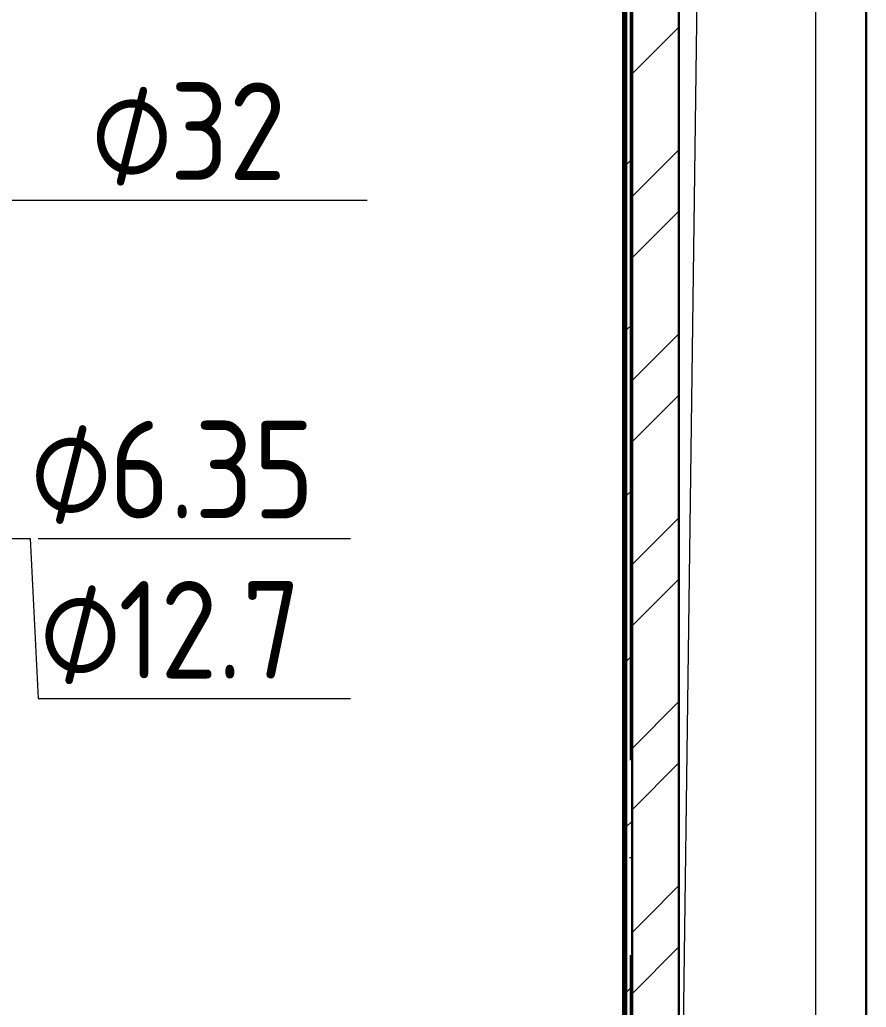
# Model space of a CAD drawing. Header units: millimetres. Extents: x -88595 to 880822, y -1054509 to -148035.
# Drawn here: x 425499 to 427668, y -273136 to -270606 of the extents above; entities that cross this region are included whole.
import ezdxf

# ---------------------------------------------------------------- set-up
doc = ezdxf.new("R2010")
doc.units = ezdxf.units.MM
doc.linetypes.add('ADSK_Линия сетки', pattern=[25, 20, -2.5, 0, -2.5])
for name, color, linetype, lineweight in [('Марки', 7, 'Continuous', 20), ('Оборудование', 7, 'Continuous', 18), ('Ограждение', 7, 'Continuous', 9), ('Оси', 7, 'Continuous', 9), ('Перекрытие', 7, 'Continuous', 18), ('Стены внутренние', 7, 'Continuous', 18), ('Стены наружные', 7, 'Continuous', 18)]:
    doc.layers.add(name, color=color, linetype=linetype, lineweight=lineweight)
doc.styles.add('$1$GOST Common_9', font='GOST_Common.ttf', dxfattribs={"width": 0.9, "height": 250})
doc.styles.add('$5$GOST Common', font='GOST_Common.ttf', dxfattribs={"width": 0.9, "height": 250})

# ---------------------------------------------------------------- blocks, each defined once
blk = doc.blocks.new('$0$ADSK_M_Трубы - Диаметр_8-160846-В_Координация_3 этаж ОВ3')
at = {"layer": 'Марки'}
blk.add_line((0, 0), (8, 0), dxfattribs=at)
blk = doc.blocks.new('3 этаж')
at = {"lineweight": 18}
for p, q in [((439418.9, 658038.9), (439418.9, 652368.9)), ((439068.9, 652368.9), (439143.3, 657971.6))]:
    blk.add_line(p, q, dxfattribs=at)
at = {"layer": 'Ограждение'}
blk.add_line((438923.9, 658173.9), (438923.9, 652393.9), dxfattribs=at)
at = {"layer": 'Оси', "linetype": 'ADSK_Линия сетки', "ltscale": 100}
blk.add_line((438943.9, 695924.5), (438943.9, 631217.7), dxfattribs=at)
at = {"layer": 'Перекрытие', "color": 49, "true_color": 0x464646}
blk.add_line((439418.9, 658038.9), (439418.9, 652368.9), dxfattribs=at)
at = {"layer": 'Стены внутренние', "lineweight": 30}
blk.add_line((439548.9, 658038.9), (439548.9, 652368.9), dxfattribs=at)
at = {"layer": 'Стены наружные', "lineweight": 30}
for p, q in [((438928.9, 658178.9), (438928.9, 652388.9)), ((438933.9, 658173.9), (438933.9, 652383.9)), ((438948.9, 658158.9), (438948.9, 652368.9)), ((439068.9, 652368.9), (439068.9, 658038.9))]:
    blk.add_line(p, q, dxfattribs=at)
at = {"layer": 'Стены наружные', "linetype": 'Continuous', "lineweight": 9}
for p, q in [((438928.9, 655797.1), (438933.9, 655802.1)), ((438948.9, 655681.3), (439068.9, 655801.3)), ((438928.9, 655726.4), (438933.9, 655731.4)), ((438928.9, 655655.7), (438933.9, 655660.7)), ((438928.9, 655584.9), (438933.9, 655589.9)), ((438928.9, 655514.2), (438933.9, 655519.2)), ((438948.9, 655367), (439068.9, 655487)), ((438933.9, 655448.5), (438948.9, 655463.5)), ((438928.9, 655443.5), (438933.9, 655448.5)), ((438928.9, 655372.8), (438933.9, 655377.8)), ((438928.9, 655302.1), (438933.9, 655307.1)), ((438948.9, 655209.8), (439068.9, 655329.8)), ((438928.9, 655231.4), (438933.9, 655236.4)), ((438928.9, 655160.7), (438933.9, 655165.7)), ((438928.9, 655090), (438933.9, 655095)), ((438933.9, 655024.3), (438948.9, 655039.3)), ((438928.9, 655019.3), (438933.9, 655024.3)), ((438992.2, 654938.9), (439068.9, 655015.5)), ((438928.9, 654948.5), (438933.9, 654953.5)), ((438948.9, 654895.5), (438992.2, 654938.9)), ((438928.9, 654877.8), (438933.9, 654882.8)), ((438948.9, 654738.4), (439068.9, 654858.4)), ((438928.9, 654807.1), (438933.9, 654812.1)), ((438928.9, 654736.4), (438933.9, 654741.4)), ((438928.9, 654665.7), (438933.9, 654670.7)), ((438928.9, 654595), (438933.9, 654600)), ((438933.9, 654600), (438948.9, 654615)), ((438928.9, 654524.3), (438933.9, 654529.3)), ((438948.9, 654424.1), (439068.9, 654544.1)), ((438928.9, 654453.6), (438933.9, 654458.6)), ((438928.9, 654382.9), (438933.9, 654387.9)), ((438948.9, 654266.9), (439068.9, 654386.9)), ((438928.9, 654312.2), (438933.9, 654317.2)), ((438928.9, 654241.4), (438933.9, 654246.4)), ((438928.9, 654170.7), (438933.9, 654175.7)), ((438933.9, 654175.7), (438948.9, 654190.7)), ((438928.9, 654100), (438933.9, 654105)), ((438948.9, 653952.6), (439068.9, 654072.6)), ((438928.9, 654029.3), (438933.9, 654034.3)), ((438928.9, 653958.6), (438933.9, 653963.6)), ((438948.9, 653795.5), (439068.9, 653915.5)), ((438928.9, 653887.9), (438933.9, 653892.9)), ((438928.9, 653817.2), (438933.9, 653822.2)), ((438933.9, 653751.5), (438948.9, 653766.5)), ((438928.9, 653746.5), (438933.9, 653751.5)), ((438928.9, 653675.8), (438933.9, 653680.8)), ((438928.9, 653605), (438933.9, 653610)), ((438986.6, 653518.9), (439068.9, 653601.1)), ((438928.9, 653534.3), (438933.9, 653539.3)), ((438948.9, 653481.1), (438986.6, 653518.9)), ((438928.9, 653463.6), (438933.9, 653468.6)), ((438948.9, 653324), (439068.9, 653444)), ((438928.9, 653392.9), (438933.9, 653397.9)), ((438933.9, 653327.2), (438948.9, 653342.2)), ((438928.9, 653322.2), (438933.9, 653327.2))]:
    blk.add_line(p, q, dxfattribs=at)

msp = doc.modelspace()

# ---------------------------------------------------------------- linework, layer by layer
at = {"layer": 'Марки'}
for p, q in [((425442, -271067.9), (425589.1, -271067.9)), ((425346.8, -271934.9), (425525.6, -271934.9)), ((425525.6, -271934.9), (425546.3, -272345.5))]:
    msp.add_line(p, q, dxfattribs=at)

# ---------------------------------------------------------------- block references
at = {"layer": 'Марки', "xscale": 99.99999999999993, "yscale": 99.99999999999993, "zscale": 99.99999999999993}
for p in [(425589.1, -271067.9), (425546.3, -271934.9), (425546.3, -272345.5)]:
    msp.add_blockref('$0$ADSK_M_Трубы - Диаметр_8-160846-В_Координация_3 этаж ОВ3', p, dxfattribs=at)
at = {"layer": 'Оборудование', "color": 5, "true_color": 0x0000ff}
msp.add_blockref('3 этаж', (-11880.6, -926425.8), dxfattribs=at)

# ---------------------------------------------------------------- texts
at = {"layer": 'Марки', "lineweight": 9, "char_height": 250, "attachment_point": 1}
for s, insert, width, style in [('\\fGOST Common|b0|i0|c254|p34|;\\W.9;⌀', (425681.3, -270766.3), 245.316, '$1$GOST Common_9'), ('32', (425883.7, -270766.3), 389.62, '$5$GOST Common'), ('6.35', (425728, -271633.4), 663.797, '$5$GOST Common'), ('\\fGOST Common|b0|i0|c254|p34|;\\W.9;⌀', (425525.6, -271633.4), 245.316, '$1$GOST Common_9'), ('12.7', (425751.8, -272044), 606.076, '$5$GOST Common'), ('\\fGOST Common|b0|i0|c254|p34|;\\W.9;⌀', (425549.4, -272044), 245.316, '$1$GOST Common_9')]:
    msp.add_mtext(s, dxfattribs=dict(at, insert=insert, width=width, style=style))

doc.saveas('drawing.dxf')
